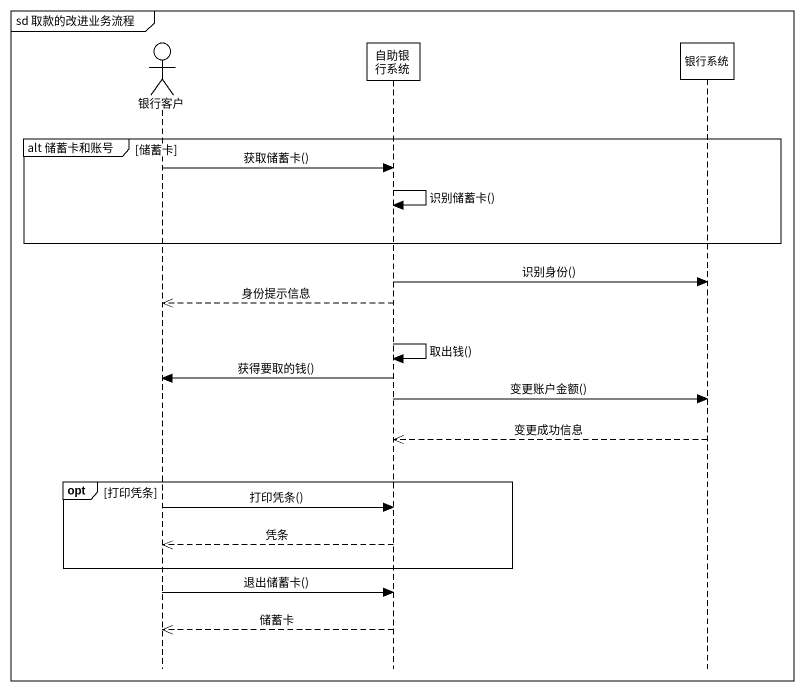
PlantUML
@startuml
mainframe sd 取款的改进业务流程
hide footbox
actor 银行客户
participant 自助银行系统
participant 银行系统

group alt 储蓄卡和账号 [储蓄卡]
  银行客户 -> 自助银行系统 : 获取储蓄卡()
  自助银行系统 -> 自助银行系统 : 识别储蓄卡()
end
自助银行系统 -> 银行系统 : 识别身份()
自助银行系统 -->> 银行客户 : 身份提示信息
自助银行系统 -> 自助银行系统 : 取出钱()
自助银行系统 -> 银行客户 : 获得要取的钱()
自助银行系统 -> 银行系统 : 变更账户金额()
银行系统 -->> 自助银行系统 : 变更成功信息
opt 打印凭条
  银行客户 -> 自助银行系统 : 打印凭条()
  自助银行系统 -->> 银行客户 : 凭条
end
银行客户 -> 自助银行系统 : 退出储蓄卡()
自助银行系统 -->> 银行客户 : 储蓄卡
@enduml
